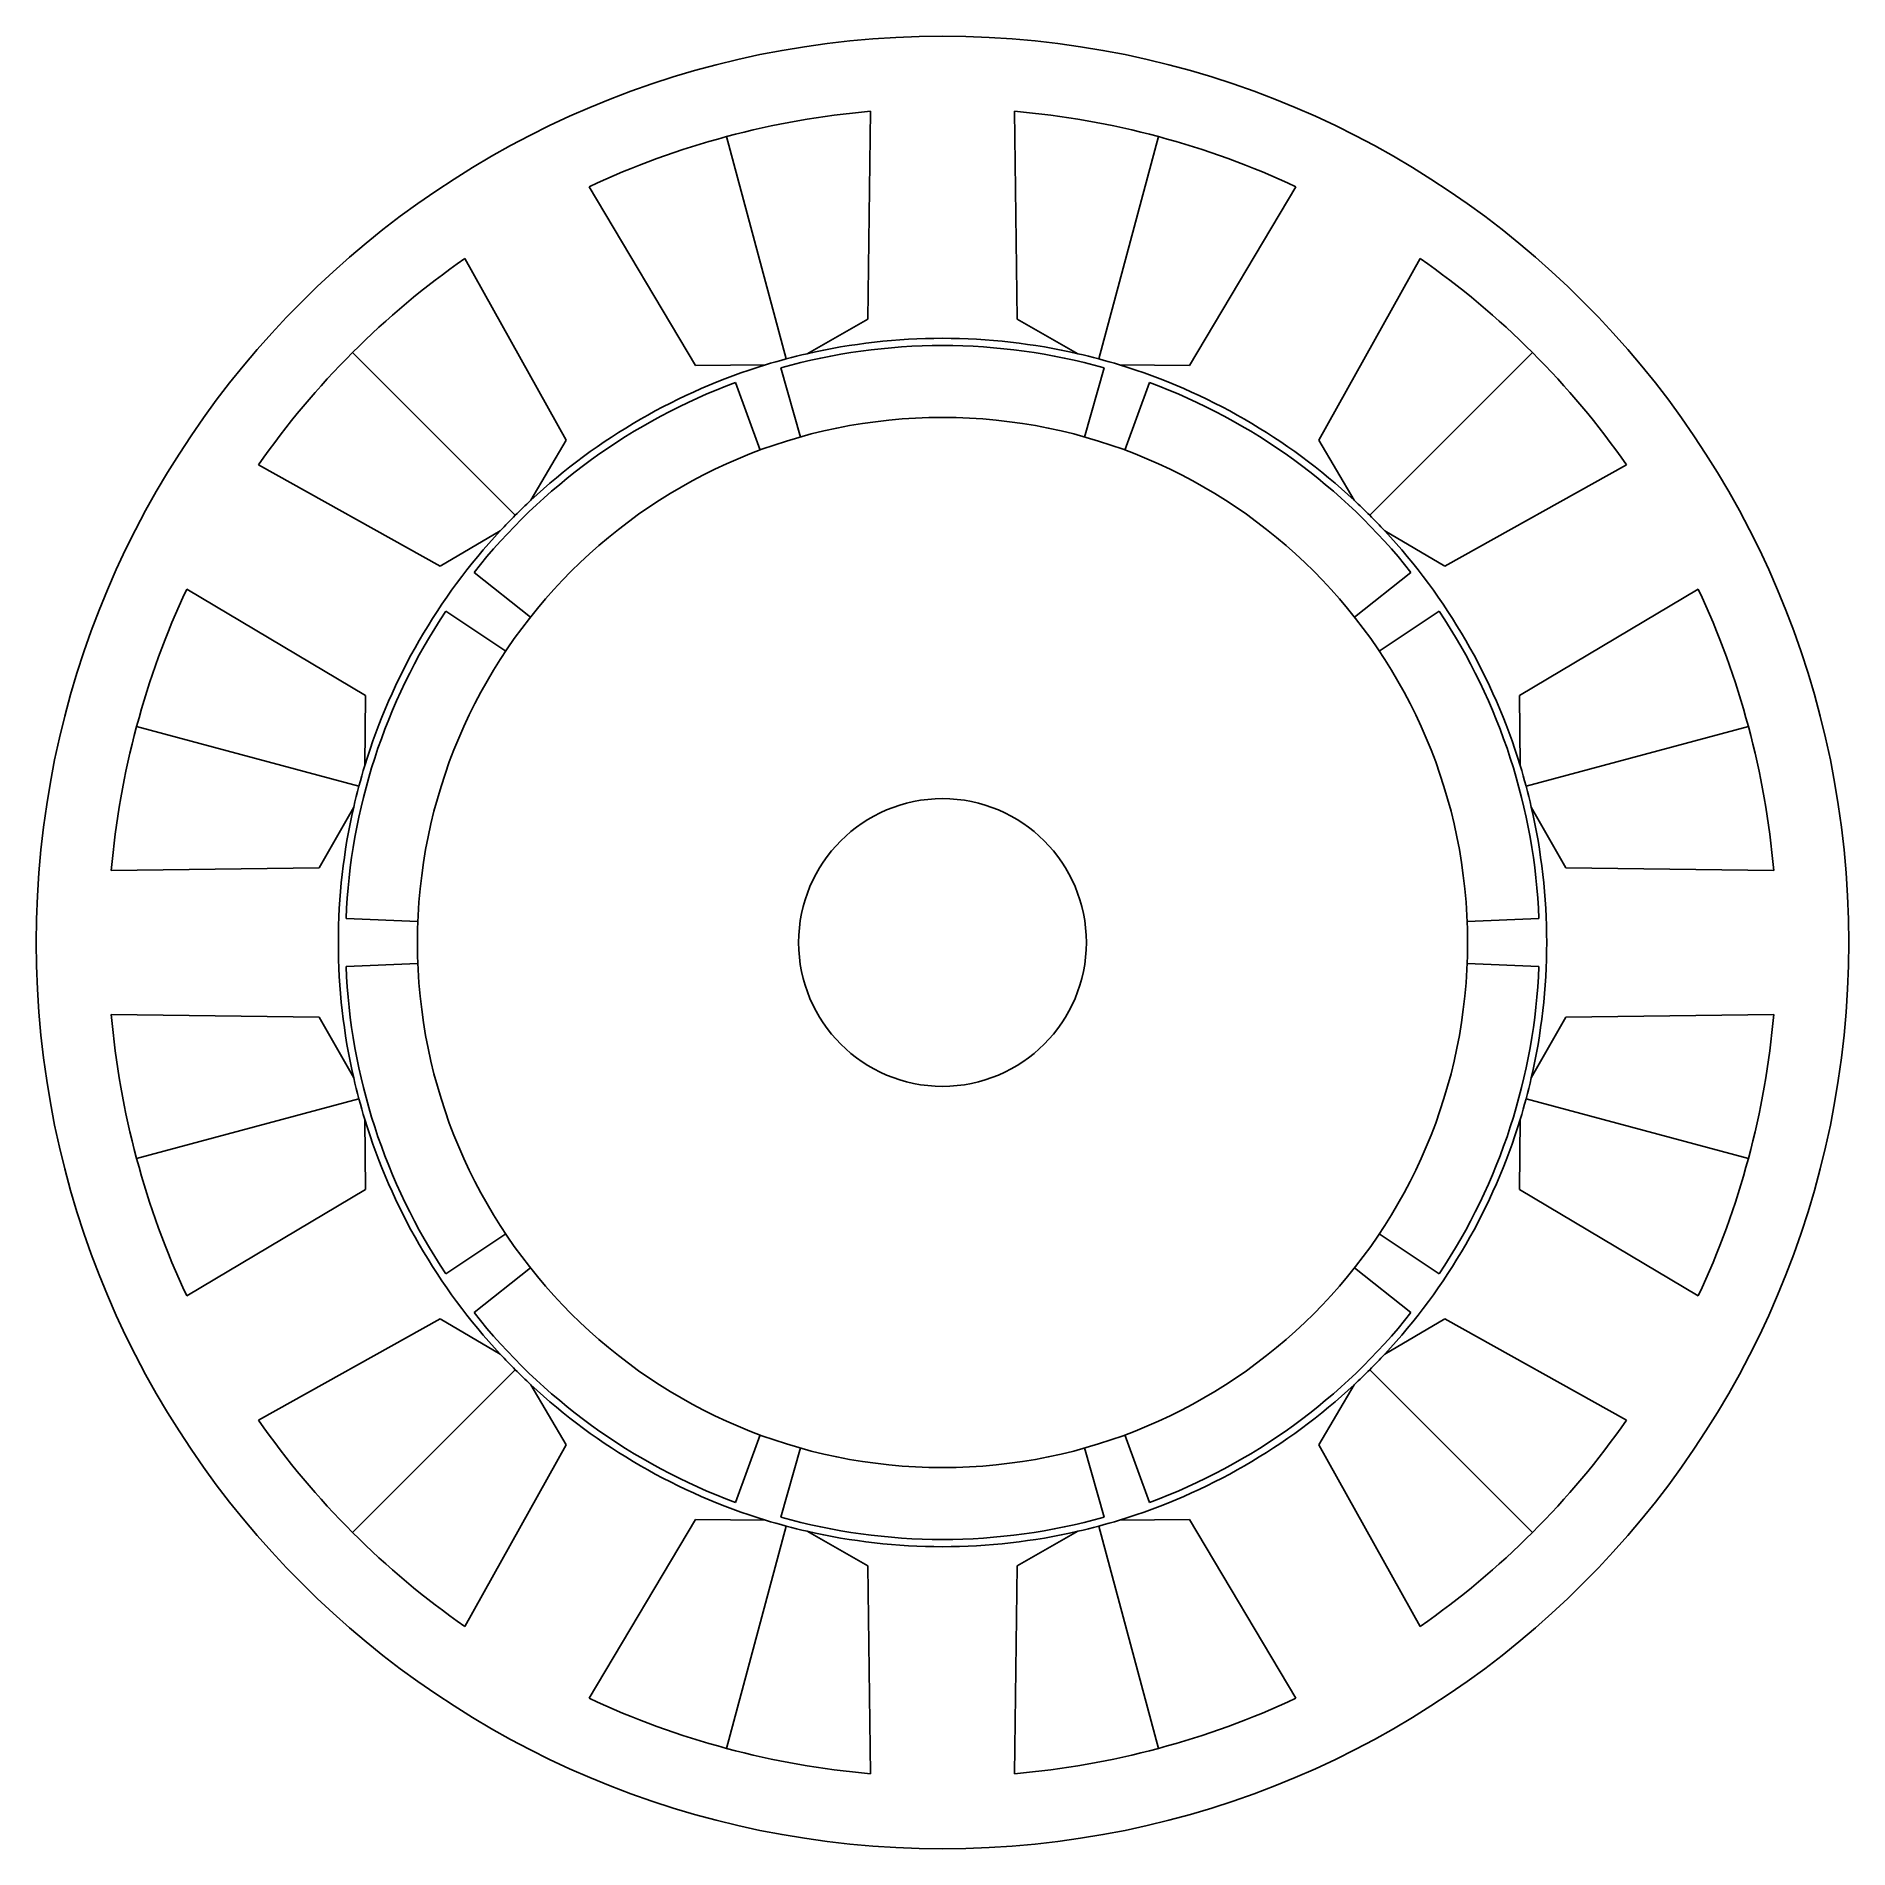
# Model space of a CAD drawing. Header units: metres. Extents: x -63 to 63, y -63 to 63.
import ezdxf

# ---------------------------------------------------------------- set-up
doc = ezdxf.new("R2010")
doc.units = ezdxf.units.M

msp = doc.modelspace()

# ---------------------------------------------------------------- linework, layer by layer
for p, q in [((-5.182531, 43.327406), (-4.993809, 57.784616)), ((5.182531, 43.327406), (4.993809, 57.784616)), ((-17.1755, 40.1139), (-24.567542, 52.53985)), ((17.1755, 40.1139), (24.567542, 52.53985)), ((-26.151906, 34.931369), (-33.217074, 47.546041)), ((26.151906, 34.931369), (33.217074, 47.546041)), ((-9.414887, 40.93116), (-5.182531, 43.327406)), ((9.414887, 40.93116), (5.182531, 43.327406)), ((-12.312049, 40.154868), (-17.1755, 40.1139)), ((-9.875367, 35.138684), (-11.228157, 39.952203)), ((11.228157, 39.952203), (9.875367, 35.138684)), ((12.312049, 40.154868), (17.1755, 40.1139)), ((-14.399546, 38.921756), (-12.664661, 34.232388)), ((12.664661, 34.232388), (14.399546, 38.921756)), ((-28.619112, 30.739981), (-26.151906, 34.931369)), ((28.619112, 30.739981), (26.151906, 34.931369)), ((-34.931369, 26.151906), (-47.546041, 33.217074)), ((34.931369, 26.151906), (47.546041, 33.217074)), ((-30.739981, 28.619112), (-34.931369, 26.151906)), ((30.739981, 28.619112), (34.931369, 26.151906)), ((-28.64334, 22.623198), (-32.567085, 25.722266)), ((32.567085, 25.722266), (28.64334, 22.623198)), ((-40.1139, 17.1755), (-52.53985, 24.567542)), ((40.1139, 17.1755), (52.53985, 24.567542)), ((-34.527111, 23.024521), (-30.367218, 20.250483)), ((30.367218, 20.250483), (34.527111, 23.024521)), ((-40.154868, 12.312049), (-40.1139, 17.1755)), ((40.154868, 12.312049), (40.1139, 17.1755)), ((-40.93116, 9.414887), (-43.327406, 5.182531)), ((40.93116, 9.414887), (43.327406, 5.182531)), ((-43.327406, 5.182531), (-57.784616, 4.993809)), ((43.327406, 5.182531), (57.784616, 4.993809)), ((-36.470531, 1.466418), (-41.466494, 1.667298)), ((41.466494, 1.667298), (36.470531, 1.466418)), ((-41.466494, -1.667298), (-36.470531, -1.466418)), ((36.470531, -1.466418), (41.466494, -1.667298)), ((-43.327406, -5.182531), (-57.784616, -4.993809)), ((43.327406, -5.182531), (57.784616, -4.993809)), ((-40.93116, -9.414887), (-43.327406, -5.182531)), ((40.93116, -9.414887), (43.327406, -5.182531)), ((-40.154868, -12.312049), (-40.1139, -17.1755)), ((40.154868, -12.312049), (40.1139, -17.1755)), ((-40.1139, -17.1755), (-52.53985, -24.567542)), ((40.1139, -17.1755), (52.53985, -24.567542)), ((-30.367218, -20.250483), (-34.527111, -23.024521)), ((34.527111, -23.024521), (30.367218, -20.250483)), ((-32.567085, -25.722266), (-28.64334, -22.623198)), ((28.64334, -22.623198), (32.567085, -25.722266)), ((-34.931369, -26.151906), (-47.546041, -33.217074)), ((-30.739981, -28.619112), (-34.931369, -26.151906)), ((30.739981, -28.619112), (34.931369, -26.151906)), ((34.931369, -26.151906), (47.546041, -33.217074)), ((-28.619112, -30.739981), (-26.151906, -34.931369)), ((28.619112, -30.739981), (26.151906, -34.931369)), ((-26.151906, -34.931369), (-33.217074, -47.546041)), ((-12.664661, -34.232388), (-14.399546, -38.921756)), ((-11.228157, -39.952203), (-9.875367, -35.138684)), ((9.875367, -35.138684), (11.228157, -39.952203)), ((14.399546, -38.921756), (12.664661, -34.232388)), ((26.151906, -34.931369), (33.217074, -47.546041)), ((-17.1755, -40.1139), (-24.567542, -52.53985)), ((-12.312049, -40.154868), (-17.1755, -40.1139)), ((12.312049, -40.154868), (17.1755, -40.1139)), ((17.1755, -40.1139), (24.567542, -52.53985)), ((-9.414887, -40.93116), (-5.182531, -43.327406)), ((9.414887, -40.93116), (5.182531, -43.327406)), ((-5.182531, -43.327406), (-4.993809, -57.784616)), ((5.182531, -43.327406), (4.993809, -57.784616))]:
    msp.add_line(p, q)
at = {"color": 1}
for p, q in [((-10.8704, 40.568885), (-15.011505, 56.023698)), ((-10.8704, 40.568885), (-15.011505, 56.023698)), ((-10.8704, 40.568885), (-15.011505, 56.023698)), ((-10.8704, 40.568885), (-15.011505, 56.023698)), ((-10.8704, 40.568885), (-15.011505, 56.023698)), ((-10.8704, 40.568885), (-15.011505, 56.023698)), ((-10.8704, 40.568885), (-15.011505, 56.023698)), ((-10.8704, 40.568885), (-15.011505, 56.023698)), ((-10.8704, 40.568885), (-15.011505, 56.023698)), ((-10.8704, 40.568885), (-15.011505, 56.023698)), ((-10.8704, 40.568885), (-15.011505, 56.023698)), ((-10.8704, 40.568885), (-15.011505, 56.023698)), ((10.8704, 40.568885), (15.011505, 56.023698)), ((10.8704, 40.568885), (15.011505, 56.023698)), ((10.8704, 40.568885), (15.011505, 56.023698)), ((10.8704, 40.568885), (15.011505, 56.023698)), ((10.8704, 40.568885), (15.011505, 56.023698)), ((10.8704, 40.568885), (15.011505, 56.023698)), ((10.8704, 40.568885), (15.011505, 56.023698)), ((10.8704, 40.568885), (15.011505, 56.023698)), ((10.8704, 40.568885), (15.011505, 56.023698)), ((10.8704, 40.568885), (15.011505, 56.023698)), ((10.8704, 40.568885), (15.011505, 56.023698)), ((10.8704, 40.568885), (15.011505, 56.023698)), ((-29.698485, 29.698485), (-41.012193, 41.012193)), ((-29.698485, 29.698485), (-41.012193, 41.012193)), ((-29.698485, 29.698485), (-41.012193, 41.012193)), ((-29.698485, 29.698485), (-41.012193, 41.012193)), ((-29.698485, 29.698485), (-41.012193, 41.012193)), ((-29.698485, 29.698485), (-41.012193, 41.012193)), ((-29.698485, 29.698485), (-41.012193, 41.012193)), ((-29.698485, 29.698485), (-41.012193, 41.012193)), ((-29.698485, 29.698485), (-41.012193, 41.012193)), ((-29.698485, 29.698485), (-41.012193, 41.012193)), ((-29.698485, 29.698485), (-41.012193, 41.012193)), ((-29.698485, 29.698485), (-41.012193, 41.012193)), ((29.698485, 29.698485), (41.012193, 41.012193)), ((29.698485, 29.698485), (41.012193, 41.012193)), ((29.698485, 29.698485), (41.012193, 41.012193)), ((29.698485, 29.698485), (41.012193, 41.012193)), ((29.698485, 29.698485), (41.012193, 41.012193)), ((29.698485, 29.698485), (41.012193, 41.012193)), ((29.698485, 29.698485), (41.012193, 41.012193)), ((29.698485, 29.698485), (41.012193, 41.012193)), ((29.698485, 29.698485), (41.012193, 41.012193)), ((29.698485, 29.698485), (41.012193, 41.012193)), ((29.698485, 29.698485), (41.012193, 41.012193)), ((29.698485, 29.698485), (41.012193, 41.012193)), ((-40.568885, 10.8704), (-56.023698, 15.011505)), ((-40.568885, 10.8704), (-56.023698, 15.011505)), ((-40.568885, 10.8704), (-56.023698, 15.011505)), ((-40.568885, 10.8704), (-56.023698, 15.011505)), ((-40.568885, 10.8704), (-56.023698, 15.011505)), ((-40.568885, 10.8704), (-56.023698, 15.011505)), ((-40.568885, 10.8704), (-56.023698, 15.011505)), ((-40.568885, 10.8704), (-56.023698, 15.011505)), ((-40.568885, 10.8704), (-56.023698, 15.011505)), ((-40.568885, 10.8704), (-56.023698, 15.011505)), ((-40.568885, 10.8704), (-56.023698, 15.011505)), ((-40.568885, 10.8704), (-56.023698, 15.011505)), ((40.568885, 10.8704), (56.023698, 15.011505)), ((40.568885, 10.8704), (56.023698, 15.011505)), ((40.568885, 10.8704), (56.023698, 15.011505)), ((40.568885, 10.8704), (56.023698, 15.011505)), ((40.568885, 10.8704), (56.023698, 15.011505)), ((40.568885, 10.8704), (56.023698, 15.011505)), ((40.568885, 10.8704), (56.023698, 15.011505)), ((40.568885, 10.8704), (56.023698, 15.011505)), ((40.568885, 10.8704), (56.023698, 15.011505)), ((40.568885, 10.8704), (56.023698, 15.011505)), ((40.568885, 10.8704), (56.023698, 15.011505)), ((40.568885, 10.8704), (56.023698, 15.011505)), ((-40.568885, -10.8704), (-56.023698, -15.011505)), ((-40.568885, -10.8704), (-56.023698, -15.011505)), ((-40.568885, -10.8704), (-56.023698, -15.011505)), ((-40.568885, -10.8704), (-56.023698, -15.011505)), ((-40.568885, -10.8704), (-56.023698, -15.011505)), ((-40.568885, -10.8704), (-56.023698, -15.011505)), ((-40.568885, -10.8704), (-56.023698, -15.011505)), ((-40.568885, -10.8704), (-56.023698, -15.011505)), ((-40.568885, -10.8704), (-56.023698, -15.011505)), ((-40.568885, -10.8704), (-56.023698, -15.011505)), ((-40.568885, -10.8704), (-56.023698, -15.011505)), ((-40.568885, -10.8704), (-56.023698, -15.011505)), ((40.568885, -10.8704), (56.023698, -15.011505)), ((40.568885, -10.8704), (56.023698, -15.011505)), ((40.568885, -10.8704), (56.023698, -15.011505)), ((40.568885, -10.8704), (56.023698, -15.011505)), ((40.568885, -10.8704), (56.023698, -15.011505)), ((40.568885, -10.8704), (56.023698, -15.011505)), ((40.568885, -10.8704), (56.023698, -15.011505)), ((40.568885, -10.8704), (56.023698, -15.011505)), ((40.568885, -10.8704), (56.023698, -15.011505)), ((40.568885, -10.8704), (56.023698, -15.011505)), ((40.568885, -10.8704), (56.023698, -15.011505)), ((40.568885, -10.8704), (56.023698, -15.011505)), ((-29.698485, -29.698485), (-41.012193, -41.012193)), ((-29.698485, -29.698485), (-41.012193, -41.012193)), ((-29.698485, -29.698485), (-41.012193, -41.012193)), ((-29.698485, -29.698485), (-41.012193, -41.012193)), ((-29.698485, -29.698485), (-41.012193, -41.012193)), ((-29.698485, -29.698485), (-41.012193, -41.012193)), ((-29.698485, -29.698485), (-41.012193, -41.012193)), ((-29.698485, -29.698485), (-41.012193, -41.012193)), ((-29.698485, -29.698485), (-41.012193, -41.012193)), ((-29.698485, -29.698485), (-41.012193, -41.012193)), ((-29.698485, -29.698485), (-41.012193, -41.012193)), ((-29.698485, -29.698485), (-41.012193, -41.012193)), ((29.698485, -29.698485), (41.012193, -41.012193)), ((29.698485, -29.698485), (41.012193, -41.012193)), ((29.698485, -29.698485), (41.012193, -41.012193)), ((29.698485, -29.698485), (41.012193, -41.012193)), ((29.698485, -29.698485), (41.012193, -41.012193)), ((29.698485, -29.698485), (41.012193, -41.012193)), ((29.698485, -29.698485), (41.012193, -41.012193)), ((29.698485, -29.698485), (41.012193, -41.012193)), ((29.698485, -29.698485), (41.012193, -41.012193)), ((29.698485, -29.698485), (41.012193, -41.012193)), ((29.698485, -29.698485), (41.012193, -41.012193)), ((29.698485, -29.698485), (41.012193, -41.012193)), ((-10.8704, -40.568885), (-15.011505, -56.023698)), ((-10.8704, -40.568885), (-15.011505, -56.023698)), ((-10.8704, -40.568885), (-15.011505, -56.023698)), ((-10.8704, -40.568885), (-15.011505, -56.023698)), ((-10.8704, -40.568885), (-15.011505, -56.023698)), ((-10.8704, -40.568885), (-15.011505, -56.023698)), ((-10.8704, -40.568885), (-15.011505, -56.023698)), ((-10.8704, -40.568885), (-15.011505, -56.023698)), ((-10.8704, -40.568885), (-15.011505, -56.023698)), ((-10.8704, -40.568885), (-15.011505, -56.023698)), ((-10.8704, -40.568885), (-15.011505, -56.023698)), ((-10.8704, -40.568885), (-15.011505, -56.023698)), ((10.8704, -40.568885), (15.011505, -56.023698)), ((10.8704, -40.568885), (15.011505, -56.023698)), ((10.8704, -40.568885), (15.011505, -56.023698)), ((10.8704, -40.568885), (15.011505, -56.023698)), ((10.8704, -40.568885), (15.011505, -56.023698)), ((10.8704, -40.568885), (15.011505, -56.023698)), ((10.8704, -40.568885), (15.011505, -56.023698)), ((10.8704, -40.568885), (15.011505, -56.023698)), ((10.8704, -40.568885), (15.011505, -56.023698)), ((10.8704, -40.568885), (15.011505, -56.023698)), ((10.8704, -40.568885), (15.011505, -56.023698)), ((10.8704, -40.568885), (15.011505, -56.023698))]:
    msp.add_line(p, q, dxfattribs=at)
for radius in [63, 36.5, 10]:
    msp.add_circle((0, 0), radius)
for radius, start, end in [(58, 454.939291, 115.060709), (58, 424.939291, 445.060709), (58, 124.939291, 145.060709), (58, 394.939291, 415.060709), (42, 437.046278, 462.953722), (41.5, 450, 465.697474), (41.5, 434.302526, 450), (42, 107.046278, 132.953722), (42, 407.046278, 432.953722), (41.5, 110.302526, 126), (41.5, 414, 429.697474), (41.5, 126, 141.697474), (41.5, 398.302526, 414), (42, 137.046278, 162.953722), (42, 377.046278, 402.953722), (58, 154.939291, 175.060709), (58, 364.939291, 385.060709), (41.5, 146.302526, 162), (41.5, 378, 393.697474), (41.5, 162, 177.697474), (41.5, 362.302526, 378), (42, 167.046278, 192.953722), (42, 347.046278, 372.953722), (41.5, 182.302526, 198), (41.5, 342, 357.697474), (58, 184.939291, 205.060709), (58, 334.939291, 355.060709), (42, 197.046278, 222.953722), (42, 317.046278, 342.953722), (41.5, 198, 213.697474), (41.5, 326.302526, 342), (41.5, 218.302526, 234), (41.5, 306, 321.697474), (42, 227.046278, 252.953722), (42, 287.046278, 312.953722), (58, 214.939291, 235.060709), (41.5, 234, 249.697474), (41.5, 290.302526, 306), (58, 304.939291, 325.060709), (41.5, 254.302526, 270), (41.5, 270, 285.697474), (42, 257.046278, 282.953722), (58, 244.939291, 265.060709), (58, 274.939291, 295.060709)]:
    msp.add_arc((0, 0), radius, start, end)
for start, end in [(102.953722, 107.046278), (102.953722, 107.046278), (102.953722, 107.046278), (102.953722, 107.046278), (102.953722, 107.046278), (102.953722, 107.046278), (102.953722, 107.046278), (102.953722, 107.046278), (102.953722, 107.046278), (102.953722, 107.046278), (102.953722, 107.046278), (102.953722, 107.046278), (432.953722, 437.046278), (432.953722, 437.046278), (432.953722, 437.046278), (432.953722, 437.046278), (432.953722, 437.046278), (432.953722, 437.046278), (432.953722, 437.046278), (432.953722, 437.046278), (432.953722, 437.046278), (432.953722, 437.046278), (432.953722, 437.046278), (432.953722, 437.046278), (132.953722, 137.046278), (132.953722, 137.046278), (132.953722, 137.046278), (132.953722, 137.046278), (132.953722, 137.046278), (132.953722, 137.046278), (132.953722, 137.046278), (132.953722, 137.046278), (132.953722, 137.046278), (132.953722, 137.046278), (132.953722, 137.046278), (132.953722, 137.046278), (402.953722, 407.046278), (402.953722, 407.046278), (402.953722, 407.046278), (402.953722, 407.046278), (402.953722, 407.046278), (402.953722, 407.046278), (402.953722, 407.046278), (402.953722, 407.046278), (402.953722, 407.046278), (402.953722, 407.046278), (402.953722, 407.046278), (402.953722, 407.046278), (162.953722, 167.046278), (162.953722, 167.046278), (162.953722, 167.046278), (162.953722, 167.046278), (162.953722, 167.046278), (162.953722, 167.046278), (162.953722, 167.046278), (162.953722, 167.046278), (162.953722, 167.046278), (162.953722, 167.046278), (162.953722, 167.046278), (162.953722, 167.046278), (372.953722, 377.046278), (372.953722, 377.046278), (372.953722, 377.046278), (372.953722, 377.046278), (372.953722, 377.046278), (372.953722, 377.046278), (372.953722, 377.046278), (372.953722, 377.046278), (372.953722, 377.046278), (372.953722, 377.046278), (372.953722, 377.046278), (372.953722, 377.046278), (192.953722, 197.046278), (192.953722, 197.046278), (192.953722, 197.046278), (192.953722, 197.046278), (192.953722, 197.046278), (192.953722, 197.046278), (192.953722, 197.046278), (192.953722, 197.046278), (192.953722, 197.046278), (192.953722, 197.046278), (192.953722, 197.046278), (192.953722, 197.046278), (342.953722, 347.046278), (342.953722, 347.046278), (342.953722, 347.046278), (342.953722, 347.046278), (342.953722, 347.046278), (342.953722, 347.046278), (342.953722, 347.046278), (342.953722, 347.046278), (342.953722, 347.046278), (342.953722, 347.046278), (342.953722, 347.046278), (342.953722, 347.046278), (222.953722, 227.046278), (222.953722, 227.046278), (222.953722, 227.046278), (222.953722, 227.046278), (222.953722, 227.046278), (222.953722, 227.046278), (222.953722, 227.046278), (222.953722, 227.046278), (222.953722, 227.046278), (222.953722, 227.046278), (222.953722, 227.046278), (222.953722, 227.046278), (312.953722, 317.046278), (312.953722, 317.046278), (312.953722, 317.046278), (312.953722, 317.046278), (312.953722, 317.046278), (312.953722, 317.046278), (312.953722, 317.046278), (312.953722, 317.046278), (312.953722, 317.046278), (312.953722, 317.046278), (312.953722, 317.046278), (312.953722, 317.046278), (252.953722, 257.046278), (252.953722, 257.046278), (252.953722, 257.046278), (252.953722, 257.046278), (252.953722, 257.046278), (252.953722, 257.046278), (252.953722, 257.046278), (252.953722, 257.046278), (252.953722, 257.046278), (252.953722, 257.046278), (252.953722, 257.046278), (252.953722, 257.046278), (282.953722, 287.046278), (282.953722, 287.046278), (282.953722, 287.046278), (282.953722, 287.046278), (282.953722, 287.046278), (282.953722, 287.046278), (282.953722, 287.046278), (282.953722, 287.046278), (282.953722, 287.046278), (282.953722, 287.046278), (282.953722, 287.046278), (282.953722, 287.046278)]:
    msp.add_arc((0, 0), 42, start, end, dxfattribs=at)

doc.saveas('drawing.dxf')
